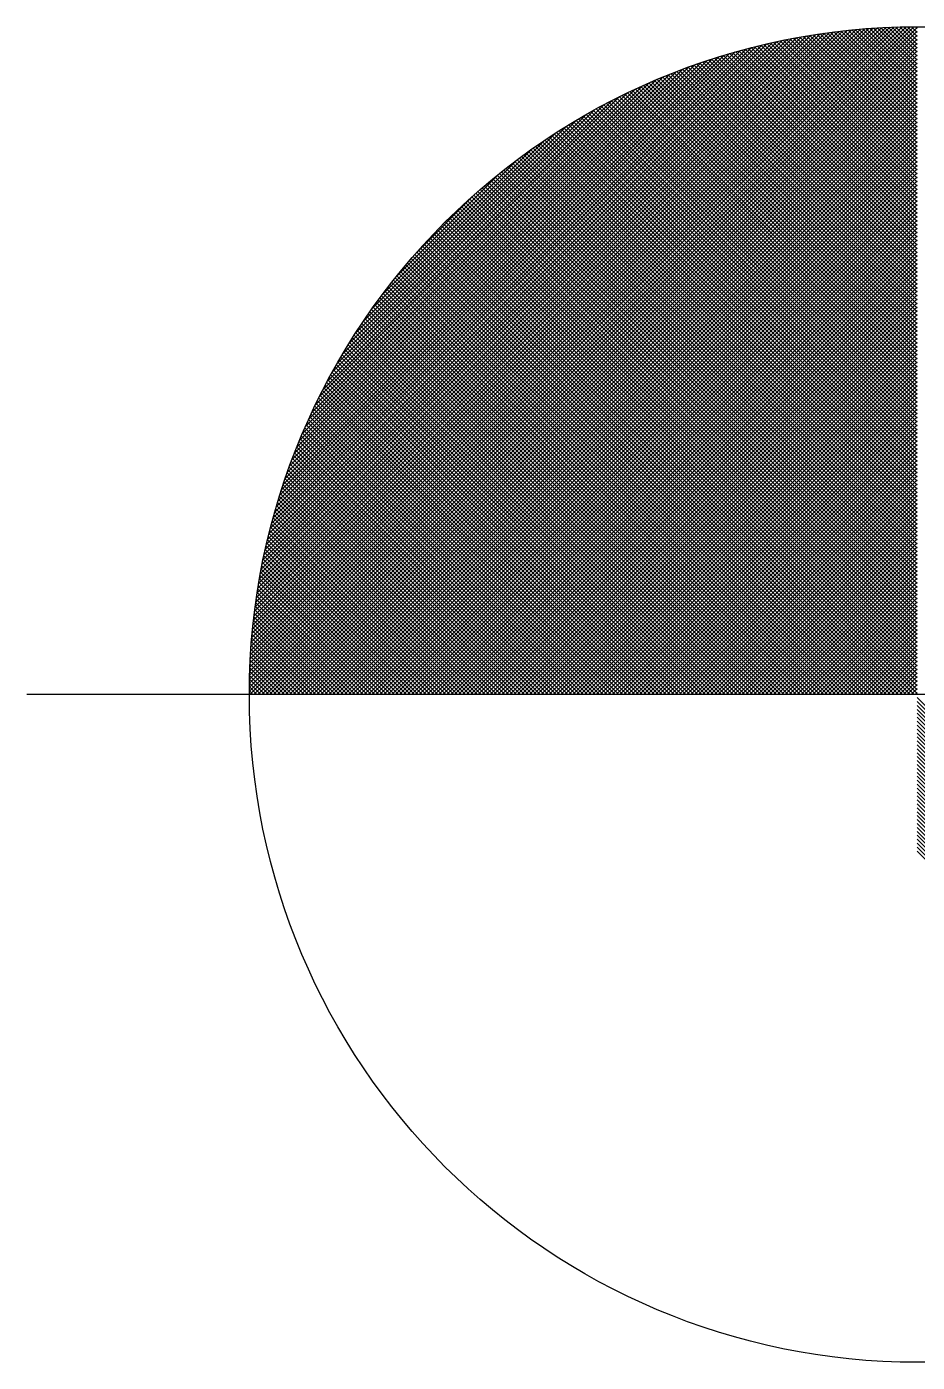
# Model space of a CAD drawing. Header units: millimetres. Extents: x -153298 to 620751, y -313239 to 250031.
# Drawn here: x -122710.4 to -122585.4, y 57161.5 to 57349 of the extents above; entities that cross this region are included whole.
import ezdxf

# ---------------------------------------------------------------- set-up
doc = ezdxf.new("R2010")
doc.units = ezdxf.units.MM
doc.styles.add('100', font='romans.shx', dxfattribs={"height": 2.4})

# ---------------------------------------------------------------- blocks, each defined once
blk = doc.blocks.new('*X2883')
at = {"color": 0}
for p, q in [((35029.757, 26590.349), (35044.683, 26605.275)), ((35029.758, 26590.438), (35044.594, 26605.274)), ((35029.759, 26590.528), (35044.504, 26605.273)), ((35029.761, 26590.618), (35044.414, 26605.271)), ((35029.763, 26590.709), (35044.323, 26605.269)), ((35029.766, 26590.8), (35044.232, 26605.266)), ((35029.77, 26590.892), (35044.14, 26605.262)), ((35029.771, 26590.275), (35044.757, 26605.261)), ((35029.774, 26590.985), (35044.047, 26605.258)), ((35029.778, 26591.078), (35043.954, 26605.253)), ((35029.784, 26591.171), (35043.86, 26605.248)), ((35029.79, 26591.266), (35043.766, 26605.242)), ((35029.796, 26591.361), (35043.671, 26605.236)), ((35029.803, 26591.456), (35043.576, 26605.228)), ((35029.811, 26591.553), (35043.479, 26605.22)), ((35029.82, 26591.65), (35043.382, 26605.212)), ((35029.829, 26591.747), (35043.285, 26605.203)), ((35044.757, 26603.729), (35043.284, 26605.202)), ((35044.757, 26603.818), (35043.364, 26605.21)), ((35044.757, 26603.906), (35043.445, 26605.218)), ((35044.757, 26603.994), (35043.527, 26605.224)), ((35044.757, 26604.083), (35043.609, 26605.231)), ((35044.757, 26604.171), (35043.691, 26605.237)), ((35044.757, 26604.26), (35043.774, 26605.243)), ((35044.757, 26604.348), (35043.857, 26605.248)), ((35044.757, 26604.436), (35043.94, 26605.253)), ((35044.757, 26604.525), (35044.024, 26605.257)), ((35044.757, 26604.613), (35044.109, 26605.261)), ((35044.757, 26604.701), (35044.194, 26605.264)), ((35044.757, 26604.79), (35044.279, 26605.267)), ((35044.757, 26604.878), (35044.365, 26605.27)), ((35044.757, 26604.967), (35044.452, 26605.272)), ((35044.757, 26605.055), (35044.538, 26605.273)), ((35044.757, 26605.143), (35044.626, 26605.274)), ((35044.757, 26605.232), (35044.714, 26605.275)), ((35029.839, 26591.846), (35043.186, 26605.192)), ((35029.85, 26591.945), (35043.087, 26605.182)), ((35029.86, 26590.275), (35044.757, 26605.172)), ((35029.862, 26592.045), (35042.987, 26605.17)), ((35029.874, 26592.145), (35042.886, 26605.158)), ((35029.887, 26592.247), (35042.785, 26605.145)), ((35029.901, 26592.349), (35042.683, 26605.131)), ((35029.916, 26592.452), (35042.579, 26605.116)), ((35029.931, 26592.556), (35042.475, 26605.1)), ((35029.948, 26590.275), (35044.757, 26605.084)), ((35029.948, 26592.661), (35042.37, 26605.084)), ((35029.965, 26592.767), (35042.265, 26605.066)), ((35029.984, 26592.874), (35042.158, 26605.048)), ((35030.003, 26592.982), (35042.05, 26605.029)), ((35030.023, 26593.09), (35041.941, 26605.008)), ((35030.036, 26590.275), (35044.757, 26604.995)), ((35030.045, 26593.2), (35041.832, 26604.987)), ((35030.067, 26593.311), (35041.721, 26604.964)), ((35030.091, 26593.423), (35041.609, 26604.941)), ((35030.116, 26593.536), (35041.496, 26604.916)), ((35030.125, 26590.275), (35044.757, 26604.907)), ((35044.757, 26601.608), (35041.457, 26604.908)), ((35044.757, 26601.696), (35041.529, 26604.924)), ((35044.757, 26601.785), (35041.602, 26604.939)), ((35044.757, 26601.873), (35041.675, 26604.955)), ((35044.757, 26601.961), (35041.748, 26604.97)), ((35044.757, 26602.05), (35041.822, 26604.985)), ((35044.757, 26602.138), (35041.895, 26605)), ((35044.757, 26602.227), (35041.97, 26605.014)), ((35044.757, 26602.315), (35042.044, 26605.028)), ((35044.757, 26602.403), (35042.119, 26605.041)), ((35044.757, 26602.492), (35042.194, 26605.054)), ((35044.757, 26602.58), (35042.27, 26605.067)), ((35044.757, 26602.669), (35042.345, 26605.08)), ((35044.757, 26602.757), (35042.422, 26605.092)), ((35044.757, 26602.845), (35042.498, 26605.104)), ((35044.757, 26602.934), (35042.575, 26605.115)), ((35044.757, 26603.022), (35042.652, 26605.127)), ((35044.757, 26603.11), (35042.73, 26605.137)), ((35044.757, 26603.199), (35042.808, 26605.148)), ((35044.757, 26603.287), (35042.886, 26605.158)), ((35044.757, 26603.376), (35042.965, 26605.168)), ((35044.757, 26603.464), (35043.044, 26605.177)), ((35044.757, 26603.552), (35043.123, 26605.186)), ((35044.757, 26603.641), (35043.203, 26605.194)), ((35030.142, 26593.651), (35041.381, 26604.89)), ((35030.169, 26593.766), (35041.266, 26604.863)), ((35030.197, 26593.883), (35041.149, 26604.835)), ((35030.213, 26590.275), (35044.757, 26604.819)), ((35030.227, 26594.001), (35041.031, 26604.805)), ((35030.258, 26594.121), (35040.911, 26604.774)), ((35030.291, 26594.242), (35040.79, 26604.741)), ((35030.302, 26590.275), (35044.757, 26604.73)), ((35030.325, 26594.364), (35040.667, 26604.707)), ((35030.361, 26594.488), (35040.543, 26604.671)), ((35030.39, 26590.275), (35044.757, 26604.642)), ((35030.398, 26594.614), (35040.417, 26604.634)), ((35044.757, 26600.194), (35040.34, 26604.61)), ((35044.757, 26600.282), (35040.408, 26604.631)), ((35044.757, 26600.37), (35040.476, 26604.651)), ((35044.757, 26600.459), (35040.544, 26604.671)), ((35044.757, 26600.547), (35040.613, 26604.691)), ((35044.757, 26600.636), (35040.682, 26604.711)), ((35044.757, 26600.724), (35040.751, 26604.73)), ((35044.757, 26600.812), (35040.82, 26604.749)), ((35044.757, 26600.901), (35040.89, 26604.768)), ((35044.757, 26600.989), (35040.96, 26604.786)), ((35044.757, 26601.078), (35041.03, 26604.805)), ((35044.757, 26601.166), (35041.1, 26604.822)), ((35044.757, 26601.254), (35041.171, 26604.84)), ((35044.757, 26601.343), (35041.242, 26604.857)), ((35044.757, 26601.431), (35041.314, 26604.874)), ((35044.757, 26601.519), (35041.385, 26604.891)), ((35030.437, 26594.742), (35040.29, 26604.594)), ((35030.478, 26590.275), (35044.757, 26604.554)), ((35030.478, 26594.871), (35040.161, 26604.553)), ((35030.521, 26595.003), (35040.029, 26604.51)), ((35030.566, 26595.136), (35039.896, 26604.465)), ((35030.567, 26590.275), (35044.757, 26604.465)), ((35030.613, 26595.272), (35039.76, 26604.418)), ((35030.655, 26590.275), (35044.757, 26604.377)), ((35030.663, 26595.409), (35039.622, 26604.369)), ((35030.715, 26595.55), (35039.482, 26604.317)), ((35044.757, 26599.045), (35039.484, 26604.318)), ((35044.757, 26599.133), (35039.548, 26604.342)), ((35044.757, 26599.221), (35039.613, 26604.365)), ((35044.757, 26599.31), (35039.678, 26604.389)), ((35044.757, 26599.398), (35039.743, 26604.412)), ((35044.757, 26599.487), (35039.808, 26604.435)), ((35044.757, 26599.575), (35039.874, 26604.458)), ((35044.757, 26599.663), (35039.94, 26604.48)), ((35044.757, 26599.752), (35040.006, 26604.503)), ((35044.757, 26599.84), (35040.072, 26604.525)), ((35044.757, 26599.928), (35040.139, 26604.546)), ((35044.757, 26600.017), (35040.206, 26604.568)), ((35044.757, 26600.105), (35040.273, 26604.589)), ((35030.743, 26590.275), (35044.757, 26604.288)), ((35030.769, 26595.693), (35039.339, 26604.262)), ((35030.827, 26595.838), (35039.194, 26604.205)), ((35030.832, 26590.275), (35044.757, 26604.2)), ((35030.887, 26595.987), (35039.045, 26604.145)), ((35030.92, 26590.275), (35044.757, 26604.112)), ((35030.95, 26596.139), (35038.893, 26604.081)), ((35031.009, 26590.275), (35044.757, 26604.023)), ((35031.018, 26596.294), (35038.737, 26604.014)), ((35044.757, 26597.984), (35038.73, 26604.011)), ((35044.757, 26598.072), (35038.791, 26604.038)), ((35044.757, 26598.161), (35038.853, 26604.064)), ((35044.757, 26598.249), (35038.915, 26604.091)), ((35044.757, 26598.337), (35038.977, 26604.117)), ((35044.757, 26598.426), (35039.04, 26604.143)), ((35044.757, 26598.514), (35039.103, 26604.168)), ((35044.757, 26598.603), (35039.166, 26604.194)), ((35044.757, 26598.691), (35039.229, 26604.219)), ((35044.757, 26598.779), (35039.292, 26604.244)), ((35044.757, 26598.868), (35039.356, 26604.269)), ((35044.757, 26598.956), (35039.42, 26604.293)), ((35031.088, 26596.454), (35038.578, 26603.943)), ((35031.097, 26590.275), (35044.757, 26603.935)), ((35031.164, 26596.617), (35038.415, 26603.868)), ((35031.185, 26590.275), (35044.757, 26603.846)), ((35031.243, 26596.785), (35038.247, 26603.789)), ((35031.274, 26590.275), (35044.757, 26603.758)), ((35031.328, 26596.958), (35038.073, 26603.704)), ((35044.757, 26597.012), (35038.068, 26603.701)), ((35044.757, 26597.1), (35038.127, 26603.73)), ((35044.757, 26597.188), (35038.186, 26603.759)), ((35044.757, 26597.277), (35038.246, 26603.788)), ((35044.757, 26597.365), (35038.305, 26603.817)), ((35044.757, 26597.454), (35038.365, 26603.845)), ((35044.757, 26597.542), (35038.426, 26603.873)), ((35044.757, 26597.63), (35038.486, 26603.901)), ((35044.757, 26597.719), (35038.547, 26603.929)), ((35044.757, 26597.807), (35038.607, 26603.957)), ((35044.757, 26597.896), (35038.669, 26603.984)), ((35031.362, 26590.275), (35044.757, 26603.67)), ((35031.419, 26597.137), (35037.894, 26603.613)), ((35031.451, 26590.275), (35044.757, 26603.581)), ((35031.516, 26597.323), (35037.709, 26603.516)), ((35031.539, 26590.275), (35044.757, 26603.493)), ((35031.62, 26597.516), (35037.516, 26603.412)), ((35031.627, 26590.275), (35044.757, 26603.404)), ((35044.757, 26596.216), (35037.545, 26603.428)), ((35044.757, 26596.305), (35037.602, 26603.459)), ((35044.757, 26596.393), (35037.66, 26603.49)), ((35044.757, 26596.481), (35037.718, 26603.521)), ((35044.757, 26596.57), (35037.775, 26603.551)), ((35044.757, 26596.658), (35037.833, 26603.582)), ((35044.757, 26596.746), (35037.892, 26603.612)), ((35044.757, 26596.835), (35037.95, 26603.642)), ((35044.757, 26596.923), (35038.009, 26603.671)), ((35031.716, 26590.275), (35044.757, 26603.316)), ((35031.733, 26597.717), (35037.315, 26603.299)), ((35031.804, 26590.275), (35044.757, 26603.228)), ((35031.856, 26597.929), (35037.103, 26603.175)), ((35031.892, 26590.275), (35044.757, 26603.139)), ((35044.757, 26595.332), (35036.985, 26603.104)), ((35044.757, 26595.421), (35037.04, 26603.138)), ((35044.757, 26595.509), (35037.095, 26603.171)), ((35044.757, 26595.597), (35037.151, 26603.204)), ((35044.757, 26595.686), (35037.206, 26603.236)), ((35044.757, 26595.774), (35037.262, 26603.269)), ((35044.757, 26595.863), (35037.319, 26603.301)), ((35044.757, 26595.951), (35037.375, 26603.333)), ((35044.757, 26596.039), (35037.432, 26603.365)), ((35044.757, 26596.128), (35037.488, 26603.396)), ((35031.981, 26590.275), (35044.757, 26603.051)), ((35031.992, 26598.152), (35036.879, 26603.04)), ((35032.069, 26590.275), (35044.757, 26602.963)), ((35032.142, 26598.392), (35036.64, 26602.889)), ((35032.158, 26590.275), (35044.757, 26602.874)), ((35044.757, 26594.625), (35036.551, 26602.831)), ((35044.757, 26594.714), (35036.604, 26602.866)), ((35044.757, 26594.802), (35036.658, 26602.901)), ((35044.757, 26594.89), (35036.712, 26602.935)), ((35044.757, 26594.979), (35036.766, 26602.969)), ((35044.757, 26595.067), (35036.82, 26603.003)), ((35044.757, 26595.156), (35036.875, 26603.037)), ((35044.757, 26595.244), (35036.93, 26603.071)), ((35032.246, 26590.275), (35044.757, 26602.786)), ((35032.313, 26598.65), (35036.382, 26602.719)), ((35032.334, 26590.275), (35044.757, 26602.697)), ((35032.423, 26590.275), (35044.757, 26602.609)), ((35032.509, 26598.935), (35036.097, 26602.522)), ((35032.511, 26590.275), (35044.757, 26602.521)), ((35044.757, 26593.83), (35036.078, 26602.509)), ((35044.757, 26593.918), (35036.129, 26602.546)), ((35044.757, 26594.006), (35036.181, 26602.582)), ((35044.757, 26594.095), (35036.234, 26602.618)), ((35044.757, 26594.183), (35036.286, 26602.654)), ((35044.757, 26594.272), (35036.338, 26602.69)), ((35044.757, 26594.36), (35036.391, 26602.726)), ((35044.757, 26594.448), (35036.444, 26602.761)), ((35044.757, 26594.537), (35036.497, 26602.796)), ((35032.6, 26590.275), (35044.757, 26602.432)), ((35032.688, 26590.275), (35044.757, 26602.344)), ((35032.745, 26599.259), (35035.773, 26602.287)), ((35032.776, 26590.275), (35044.757, 26602.255)), ((35044.757, 26593.123), (35035.67, 26602.209)), ((35044.757, 26593.211), (35035.72, 26602.247)), ((35044.757, 26593.299), (35035.771, 26602.285)), ((35044.757, 26593.388), (35035.821, 26602.323)), ((35044.757, 26593.476), (35035.872, 26602.361)), ((35044.757, 26593.565), (35035.923, 26602.398)), ((35044.757, 26593.653), (35035.975, 26602.435)), ((35044.757, 26593.741), (35036.026, 26602.472)), ((35032.865, 26590.275), (35044.757, 26602.167)), ((35032.953, 26590.275), (35044.757, 26602.079)), ((35033.042, 26590.275), (35044.757, 26601.99)), ((35033.048, 26599.65), (35035.381, 26601.984)), ((35033.13, 26590.275), (35044.757, 26601.902)), ((35044.757, 26592.504), (35035.323, 26601.937)), ((35044.757, 26592.592), (35035.372, 26601.977)), ((35044.757, 26592.681), (35035.421, 26602.016)), ((35044.757, 26592.769), (35035.471, 26602.055)), ((35044.757, 26592.857), (35035.52, 26602.094)), ((35044.757, 26592.946), (35035.57, 26602.133)), ((35044.757, 26593.034), (35035.62, 26602.171)), ((35033.218, 26590.275), (35044.757, 26601.813)), ((35033.307, 26590.275), (35044.757, 26601.725)), ((35033.395, 26590.275), (35044.757, 26601.637)), ((35044.757, 26591.797), (35034.938, 26601.615)), ((35044.757, 26591.885), (35034.986, 26601.656)), ((35044.757, 26591.974), (35035.034, 26601.697)), ((35044.757, 26592.062), (35035.081, 26601.737)), ((35044.757, 26592.15), (35035.129, 26601.778)), ((35044.757, 26592.239), (35035.178, 26601.818)), ((35044.757, 26592.327), (35035.226, 26601.858)), ((35044.757, 26592.415), (35035.275, 26601.898)), ((35033.483, 26590.275), (35044.757, 26601.548)), ((35033.516, 26600.207), (35034.824, 26601.515)), ((35033.572, 26590.275), (35044.757, 26601.46)), ((35033.66, 26590.275), (35044.757, 26601.372)), ((35044.757, 26591.178), (35034.611, 26601.323)), ((35044.757, 26591.266), (35034.658, 26601.366)), ((35044.757, 26591.355), (35034.704, 26601.408)), ((35044.757, 26591.443), (35034.75, 26601.45)), ((35044.757, 26591.532), (35034.797, 26601.491)), ((35044.757, 26591.62), (35034.844, 26601.533)), ((35044.757, 26591.708), (35034.891, 26601.574)), ((35033.749, 26590.275), (35044.757, 26601.283)), ((35033.837, 26590.275), (35044.757, 26601.195)), ((35033.925, 26590.275), (35044.757, 26601.106)), ((35034.014, 26590.275), (35044.757, 26601.018)), ((35044.757, 26590.559), (35034.293, 26601.023)), ((35044.757, 26590.648), (35034.338, 26601.066)), ((35044.757, 26590.736), (35034.383, 26601.11)), ((35044.757, 26590.824), (35034.429, 26601.153)), ((35044.757, 26590.913), (35034.474, 26601.196)), ((35044.757, 26591.001), (35034.52, 26601.238)), ((35044.757, 26591.09), (35034.565, 26601.281)), ((35044.422, 26590.275), (35033.984, 26600.713)), ((35044.511, 26590.275), (35034.028, 26600.758)), ((35044.599, 26590.275), (35034.072, 26600.802)), ((35034.102, 26590.275), (35044.757, 26600.93)), ((35044.688, 26590.275), (35034.116, 26600.847)), ((35044.757, 26590.294), (35034.16, 26600.891)), ((35034.191, 26590.275), (35044.757, 26600.841)), ((35044.757, 26590.383), (35034.204, 26600.935)), ((35044.757, 26590.471), (35034.249, 26600.979)), ((35034.279, 26590.275), (35044.757, 26600.753)), ((35043.892, 26590.275), (35033.727, 26600.44)), ((35043.981, 26590.275), (35033.769, 26600.486)), ((35044.069, 26590.275), (35033.812, 26600.532)), ((35044.157, 26590.275), (35033.855, 26600.578)), ((35044.246, 26590.275), (35033.898, 26600.623)), ((35044.334, 26590.275), (35033.941, 26600.668)), ((35034.367, 26590.275), (35044.757, 26600.664)), ((35034.456, 26590.275), (35044.757, 26600.576)), ((35034.544, 26590.275), (35044.757, 26600.488)), ((35043.273, 26590.275), (35033.434, 26600.114)), ((35043.362, 26590.275), (35033.476, 26600.161)), ((35043.45, 26590.275), (35033.517, 26600.208)), ((35043.539, 26590.275), (35033.559, 26600.255)), ((35043.627, 26590.275), (35033.6, 26600.302)), ((35043.715, 26590.275), (35033.642, 26600.348)), ((35043.804, 26590.275), (35033.684, 26600.394)), ((35034.633, 26590.275), (35044.757, 26600.399)), ((35034.721, 26590.275), (35044.757, 26600.311)), ((35034.809, 26590.275), (35044.757, 26600.222)), ((35034.898, 26590.275), (35044.757, 26600.134)), ((35042.743, 26590.275), (35033.191, 26599.827)), ((35042.831, 26590.275), (35033.231, 26599.875)), ((35042.92, 26590.275), (35033.272, 26599.923)), ((35043.008, 26590.275), (35033.312, 26599.971)), ((35043.097, 26590.275), (35033.353, 26600.019)), ((35043.185, 26590.275), (35033.393, 26600.067)), ((35034.986, 26590.275), (35044.757, 26600.046)), ((35035.074, 26590.275), (35044.757, 26599.957)), ((35035.163, 26590.275), (35044.757, 26599.869)), ((35042.213, 26590.275), (35032.955, 26599.533)), ((35042.301, 26590.275), (35032.994, 26599.582)), ((35042.39, 26590.275), (35033.033, 26599.632)), ((35042.478, 26590.275), (35033.072, 26599.681)), ((35042.566, 26590.275), (35033.112, 26599.73)), ((35042.655, 26590.275), (35033.151, 26599.778)), ((35035.251, 26590.275), (35044.757, 26599.781)), ((35035.34, 26590.275), (35044.757, 26599.692)), ((35035.428, 26590.275), (35044.757, 26599.604)), ((35035.516, 26590.275), (35044.757, 26599.515)), ((35041.682, 26590.275), (35032.725, 26599.232)), ((35041.771, 26590.275), (35032.763, 26599.283)), ((35041.859, 26590.275), (35032.801, 26599.333)), ((35041.948, 26590.275), (35032.839, 26599.384)), ((35042.036, 26590.275), (35032.877, 26599.434)), ((35042.124, 26590.275), (35032.916, 26599.483)), ((35035.605, 26590.275), (35044.757, 26599.427)), ((35035.693, 26590.275), (35044.757, 26599.339)), ((35035.782, 26590.275), (35044.757, 26599.25)), ((35041.152, 26590.275), (35032.502, 26598.925)), ((35041.24, 26590.275), (35032.539, 26598.977)), ((35041.329, 26590.275), (35032.576, 26599.028)), ((35041.417, 26590.275), (35032.613, 26599.08)), ((35041.506, 26590.275), (35032.65, 26599.131)), ((35041.594, 26590.275), (35032.687, 26599.182)), ((35035.87, 26590.275), (35044.757, 26599.162)), ((35035.958, 26590.275), (35044.757, 26599.073)), ((35036.047, 26590.275), (35044.757, 26598.985)), ((35040.622, 26590.275), (35032.286, 26598.611)), ((35040.71, 26590.275), (35032.322, 26598.663)), ((35040.799, 26590.275), (35032.357, 26598.716)), ((35040.887, 26590.275), (35032.393, 26598.769)), ((35040.975, 26590.275), (35032.429, 26598.821)), ((35041.064, 26590.275), (35032.466, 26598.873)), ((35036.135, 26590.275), (35044.757, 26598.897)), ((35036.224, 26590.275), (35044.757, 26598.808)), ((35036.312, 26590.275), (35044.757, 26598.72)), ((35036.4, 26590.275), (35044.757, 26598.631)), ((35040.18, 26590.275), (35032.112, 26598.343)), ((35040.268, 26590.275), (35032.146, 26598.397)), ((35040.357, 26590.275), (35032.181, 26598.451)), ((35040.445, 26590.275), (35032.216, 26598.504)), ((35040.533, 26590.275), (35032.251, 26598.557)), ((35036.489, 26590.275), (35044.757, 26598.543)), ((35036.577, 26590.275), (35044.757, 26598.455)), ((35036.665, 26590.275), (35044.757, 26598.366)), ((35039.649, 26590.275), (35031.909, 26598.016)), ((35039.738, 26590.275), (35031.942, 26598.071)), ((35039.826, 26590.275), (35031.975, 26598.126)), ((35039.915, 26590.275), (35032.009, 26598.18)), ((35040.003, 26590.275), (35032.043, 26598.235)), ((35040.091, 26590.275), (35032.077, 26598.289)), ((35036.754, 26590.275), (35044.757, 26598.278)), ((35036.842, 26590.275), (35044.757, 26598.19)), ((35036.931, 26590.275), (35044.757, 26598.101)), ((35037.019, 26590.275), (35044.757, 26598.013)), ((35039.208, 26590.275), (35031.745, 26597.738)), ((35039.296, 26590.275), (35031.777, 26597.794)), ((35039.384, 26590.275), (35031.81, 26597.85)), ((35039.473, 26590.275), (35031.842, 26597.905)), ((35039.561, 26590.275), (35031.875, 26597.961)), ((35037.107, 26590.275), (35044.757, 26597.924)), ((35037.196, 26590.275), (35044.757, 26597.836)), ((35037.284, 26590.275), (35044.757, 26597.748)), ((35038.766, 26590.275), (35031.586, 26597.454)), ((35038.854, 26590.275), (35031.618, 26597.511)), ((35038.942, 26590.275), (35031.649, 26597.568)), ((35039.031, 26590.275), (35031.681, 26597.625)), ((35039.119, 26590.275), (35031.713, 26597.681)), ((35037.373, 26590.275), (35044.757, 26597.659)), ((35037.461, 26590.275), (35044.757, 26597.571)), ((35037.549, 26590.275), (35044.757, 26597.482)), ((35038.235, 26590.275), (35031.403, 26597.107)), ((35038.324, 26590.275), (35031.433, 26597.165)), ((35038.412, 26590.275), (35031.463, 26597.224)), ((35038.5, 26590.275), (35031.494, 26597.282)), ((35038.589, 26590.275), (35031.524, 26597.339)), ((35038.677, 26590.275), (35031.555, 26597.397)), ((35037.638, 26590.275), (35044.757, 26597.394)), ((35037.726, 26590.275), (35044.757, 26597.306)), ((35037.815, 26590.275), (35044.757, 26597.217)), ((35037.903, 26590.275), (35044.757, 26597.129)), ((35037.793, 26590.275), (35031.256, 26596.812)), ((35037.882, 26590.275), (35031.285, 26596.872)), ((35037.97, 26590.275), (35031.314, 26596.931)), ((35038.058, 26590.275), (35031.344, 26596.99)), ((35038.147, 26590.275), (35031.373, 26597.049)), ((35037.991, 26590.275), (35044.757, 26597.04)), ((35038.08, 26590.275), (35044.757, 26596.952)), ((35038.168, 26590.275), (35044.757, 26596.864)), ((35037.351, 26590.275), (35031.115, 26596.512)), ((35037.44, 26590.275), (35031.143, 26596.572)), ((35037.528, 26590.275), (35031.171, 26596.632)), ((35037.617, 26590.275), (35031.199, 26596.693)), ((35037.705, 26590.275), (35031.227, 26596.752)), ((35038.256, 26590.275), (35044.757, 26596.775)), ((35038.345, 26590.275), (35044.757, 26596.687)), ((35038.433, 26590.275), (35044.757, 26596.599)), ((35038.522, 26590.275), (35044.757, 26596.51)), ((35036.909, 26590.275), (35030.979, 26596.205)), ((35036.998, 26590.275), (35031.006, 26596.267)), ((35037.086, 26590.275), (35031.033, 26596.329)), ((35037.175, 26590.275), (35031.06, 26596.39)), ((35037.263, 26590.275), (35031.087, 26596.451)), ((35038.61, 26590.275), (35044.757, 26596.422)), ((35038.698, 26590.275), (35044.757, 26596.333)), ((35038.787, 26590.275), (35044.757, 26596.245)), ((35036.556, 26590.275), (35030.874, 26595.956)), ((35036.644, 26590.275), (35030.9, 26596.019)), ((35036.733, 26590.275), (35030.926, 26596.081)), ((35036.821, 26590.275), (35030.952, 26596.144)), ((35038.875, 26590.275), (35044.757, 26596.157)), ((35038.964, 26590.275), (35044.757, 26596.068)), ((35039.052, 26590.275), (35044.757, 26595.98)), ((35036.114, 26590.275), (35030.749, 26595.64)), ((35036.202, 26590.275), (35030.774, 26595.704)), ((35036.291, 26590.275), (35030.798, 26595.767)), ((35036.379, 26590.275), (35030.824, 26595.831)), ((35036.468, 26590.275), (35030.849, 26595.894)), ((35039.14, 26590.275), (35044.757, 26595.891)), ((35039.229, 26590.275), (35044.757, 26595.803)), ((35039.317, 26590.275), (35044.757, 26595.715)), ((35039.406, 26590.275), (35044.757, 26595.626)), ((35035.672, 26590.275), (35030.63, 26595.317)), ((35035.76, 26590.275), (35030.653, 26595.382)), ((35035.849, 26590.275), (35030.677, 26595.447)), ((35035.937, 26590.275), (35030.701, 26595.512)), ((35036.026, 26590.275), (35030.725, 26595.576)), ((35039.494, 26590.275), (35044.757, 26595.538)), ((35039.582, 26590.275), (35044.757, 26595.45)), ((35039.671, 26590.275), (35044.757, 26595.361)), ((35035.318, 26590.275), (35030.539, 26595.055)), ((35035.407, 26590.275), (35030.561, 26595.121)), ((35035.495, 26590.275), (35030.584, 26595.186)), ((35035.584, 26590.275), (35030.607, 26595.252)), ((35039.759, 26590.275), (35044.757, 26595.273)), ((35039.847, 26590.275), (35044.757, 26595.184)), ((35039.936, 26590.275), (35044.757, 26595.096)), ((35040.024, 26590.275), (35044.757, 26595.008)), ((35034.877, 26590.275), (35030.431, 26594.721)), ((35034.965, 26590.275), (35030.452, 26594.788)), ((35035.053, 26590.275), (35030.473, 26594.855)), ((35035.142, 26590.275), (35030.495, 26594.922)), ((35035.23, 26590.275), (35030.517, 26594.988)), ((35040.113, 26590.275), (35044.757, 26594.919)), ((35040.201, 26590.275), (35044.757, 26594.831)), ((35040.289, 26590.275), (35044.757, 26594.742)), ((35034.523, 26590.275), (35030.349, 26594.449)), ((35034.611, 26590.275), (35030.369, 26594.517)), ((35034.7, 26590.275), (35030.389, 26594.585)), ((35034.788, 26590.275), (35030.41, 26594.653)), ((35040.378, 26590.275), (35044.757, 26594.654)), ((35040.466, 26590.275), (35044.757, 26594.566)), ((35040.555, 26590.275), (35044.757, 26594.477)), ((35034.081, 26590.275), (35030.253, 26594.103)), ((35034.169, 26590.275), (35030.272, 26594.172)), ((35034.258, 26590.275), (35030.291, 26594.242)), ((35034.346, 26590.275), (35030.31, 26594.311)), ((35034.435, 26590.275), (35030.329, 26594.38)), ((35040.643, 26590.275), (35044.757, 26594.389)), ((35040.731, 26590.275), (35044.757, 26594.3)), ((35040.82, 26590.275), (35044.757, 26594.212)), ((35040.908, 26590.275), (35044.757, 26594.124)), ((35033.727, 26590.275), (35030.182, 26593.821)), ((35033.816, 26590.275), (35030.199, 26593.891)), ((35033.904, 26590.275), (35030.217, 26593.962)), ((35033.993, 26590.275), (35030.235, 26594.033)), ((35040.996, 26590.275), (35044.757, 26594.035)), ((35041.085, 26590.275), (35044.757, 26593.947)), ((35041.173, 26590.275), (35044.757, 26593.859)), ((35033.374, 26590.275), (35030.115, 26593.534)), ((35033.462, 26590.275), (35030.131, 26593.606)), ((35033.551, 26590.275), (35030.148, 26593.678)), ((35033.639, 26590.275), (35030.165, 26593.749)), ((35041.262, 26590.275), (35044.757, 26593.77)), ((35041.35, 26590.275), (35044.757, 26593.682)), ((35041.438, 26590.275), (35044.757, 26593.593)), ((35041.527, 26590.275), (35044.757, 26593.505)), ((35033.02, 26590.275), (35030.053, 26593.242)), ((35033.109, 26590.275), (35030.068, 26593.315)), ((35033.197, 26590.275), (35030.084, 26593.389)), ((35033.286, 26590.275), (35030.099, 26593.461)), ((35041.615, 26590.275), (35044.757, 26593.417)), ((35041.704, 26590.275), (35044.757, 26593.328)), ((35041.792, 26590.275), (35044.757, 26593.24)), ((35032.667, 26590.275), (35029.996, 26592.945)), ((35032.755, 26590.275), (35030.01, 26593.02)), ((35032.844, 26590.275), (35030.024, 26593.094)), ((35032.932, 26590.275), (35030.039, 26593.168)), ((35041.88, 26590.275), (35044.757, 26593.151)), ((35041.969, 26590.275), (35044.757, 26593.063)), ((35042.057, 26590.275), (35044.757, 26592.975)), ((35032.313, 26590.275), (35029.945, 26592.643)), ((35032.402, 26590.275), (35029.957, 26592.719)), ((35032.49, 26590.275), (35029.97, 26592.795)), ((35032.578, 26590.275), (35029.983, 26592.87)), ((35042.146, 26590.275), (35044.757, 26592.886)), ((35042.234, 26590.275), (35044.757, 26592.798)), ((35042.322, 26590.275), (35044.757, 26592.709)), ((35042.411, 26590.275), (35044.757, 26592.621)), ((35031.96, 26590.275), (35029.899, 26592.336)), ((35032.048, 26590.275), (35029.91, 26592.413)), ((35032.136, 26590.275), (35029.921, 26592.49)), ((35032.225, 26590.275), (35029.933, 26592.567)), ((35042.499, 26590.275), (35044.757, 26592.533)), ((35042.587, 26590.275), (35044.757, 26592.444)), ((35042.676, 26590.275), (35044.757, 26592.356)), ((35031.606, 26590.275), (35029.859, 26592.022)), ((35031.695, 26590.275), (35029.868, 26592.101)), ((35031.783, 26590.275), (35029.878, 26592.18)), ((35031.871, 26590.275), (35029.888, 26592.258)), ((35042.764, 26590.275), (35044.757, 26592.268)), ((35042.853, 26590.275), (35044.757, 26592.179)), ((35042.941, 26590.275), (35044.757, 26592.091)), ((35043.029, 26590.275), (35044.757, 26592.002)), ((35031.253, 26590.275), (35029.825, 26591.703)), ((35031.341, 26590.275), (35029.833, 26591.783)), ((35031.429, 26590.275), (35029.841, 26591.863)), ((35031.518, 26590.275), (35029.85, 26591.943)), ((35043.118, 26590.275), (35044.757, 26591.914)), ((35043.206, 26590.275), (35044.757, 26591.826)), ((35043.295, 26590.275), (35044.757, 26591.737)), ((35030.987, 26590.275), (35029.804, 26591.459)), ((35031.076, 26590.275), (35029.81, 26591.54)), ((35031.164, 26590.275), (35029.817, 26591.622)), ((35043.383, 26590.275), (35044.757, 26591.649)), ((35043.471, 26590.275), (35044.757, 26591.56)), ((35043.56, 26590.275), (35044.757, 26591.472)), ((35030.634, 26590.275), (35029.781, 26591.128)), ((35030.722, 26590.275), (35029.786, 26591.211)), ((35030.811, 26590.275), (35029.791, 26591.294)), ((35030.899, 26590.275), (35029.797, 26591.377)), ((35043.648, 26590.275), (35044.757, 26591.384)), ((35043.737, 26590.275), (35044.757, 26591.295)), ((35043.825, 26590.275), (35044.757, 26591.207)), ((35043.913, 26590.275), (35044.757, 26591.118)), ((35030.369, 26590.275), (35029.769, 26590.875)), ((35030.457, 26590.275), (35029.772, 26590.96)), ((35030.545, 26590.275), (35029.777, 26591.044)), ((35044.002, 26590.275), (35044.757, 26591.03)), ((35044.09, 26590.275), (35044.757, 26590.942)), ((35044.178, 26590.275), (35044.757, 26590.853)), ((35030.015, 26590.275), (35029.759, 26590.531)), ((35030.104, 26590.275), (35029.761, 26590.618)), ((35030.192, 26590.275), (35029.763, 26590.704)), ((35030.28, 26590.275), (35029.766, 26590.79)), ((35044.267, 26590.275), (35044.757, 26590.765)), ((35044.355, 26590.275), (35044.757, 26590.677)), ((35044.444, 26590.275), (35044.757, 26590.588)), ((35029.838, 26590.275), (35029.757, 26590.356)), ((35029.927, 26590.275), (35029.758, 26590.444)), ((35044.532, 26590.275), (35044.757, 26590.5)), ((35044.62, 26590.275), (35044.757, 26590.411)), ((35044.709, 26590.275), (35044.757, 26590.323)), ((35055.329, 26579.634), (35044.757, 26590.206)), ((35055.284, 26579.59), (35044.757, 26590.117)), ((35055.24, 26579.546), (35044.757, 26590.029)), ((35055.195, 26579.502), (35044.757, 26589.941)), ((35055.15, 26579.459), (35044.757, 26589.852)), ((35055.105, 26579.416), (35044.757, 26589.764)), ((35055.059, 26579.373), (35044.757, 26589.675)), ((35055.014, 26579.33), (35044.757, 26589.587)), ((35054.968, 26579.287), (35044.757, 26589.499)), ((35054.922, 26579.245), (35044.757, 26589.41)), ((35054.876, 26579.203), (35044.757, 26589.322)), ((35054.83, 26579.16), (35044.757, 26589.233)), ((35054.783, 26579.118), (35044.757, 26589.145)), ((35054.737, 26579.077), (35044.757, 26589.057)), ((35054.69, 26579.035), (35044.757, 26588.968)), ((35054.643, 26578.994), (35044.757, 26588.88)), ((35054.596, 26578.953), (35044.757, 26588.792)), ((35054.548, 26578.912), (35044.757, 26588.703)), ((35054.501, 26578.871), (35044.757, 26588.615)), ((35054.453, 26578.83), (35044.757, 26588.526)), ((35054.405, 26578.79), (35044.757, 26588.438)), ((35054.357, 26578.749), (35044.757, 26588.35)), ((35054.309, 26578.709), (35044.757, 26588.261)), ((35054.26, 26578.67), (35044.757, 26588.173)), ((35054.211, 26578.63), (35044.757, 26588.084)), ((35054.163, 26578.59), (35044.757, 26587.996)), ((35054.114, 26578.551), (35044.757, 26587.908)), ((35054.064, 26578.512), (35044.757, 26587.819)), ((35054.015, 26578.473), (35044.757, 26587.731)), ((35053.965, 26578.434), (35044.757, 26587.642)), ((35053.915, 26578.396), (35044.757, 26587.554)), ((35053.865, 26578.357), (35044.757, 26587.466)), ((35053.815, 26578.319), (35044.757, 26587.377)), ((35053.765, 26578.281), (35044.757, 26587.289)), ((35053.714, 26578.243), (35044.757, 26587.201)), ((35053.663, 26578.206), (35044.757, 26587.112)), ((35053.613, 26578.168), (35044.757, 26587.024)), ((35053.561, 26578.131), (35044.757, 26586.935)), ((35053.51, 26578.094), (35044.757, 26586.847)), ((35053.459, 26578.057), (35044.757, 26586.759))]:
    blk.add_line(p, q, dxfattribs=at)
blk = doc.blocks.new('ELP')
at = {"color": 1}
blk.add_line((2, 0), (-2, 0), dxfattribs=at)
blk.add_circle((0, 0), 1.5, dxfattribs=at)
at = {"color": 1, "xscale": 0.1000000000000001, "yscale": 0.1000000000000001, "zscale": 0.1000000000000001}
blk.add_blockref('*X2883', (-3504.4757, -2659.0275), dxfattribs=at)
at = {"color": 3, "style": '100'}
blk.add_attdef('+0.00', (4.1056, 0.1273), '', height=2.4, dxfattribs=at)

msp = doc.modelspace()

# ---------------------------------------------------------------- block references
at = {"color": 7, "linetype": 'Continuous', "xscale": 62.5, "yscale": 62.5, "zscale": 62.5}
msp.add_blockref('ELP', (-122585.4136, 57255.2645), dxfattribs=at)

doc.saveas('drawing.dxf')
